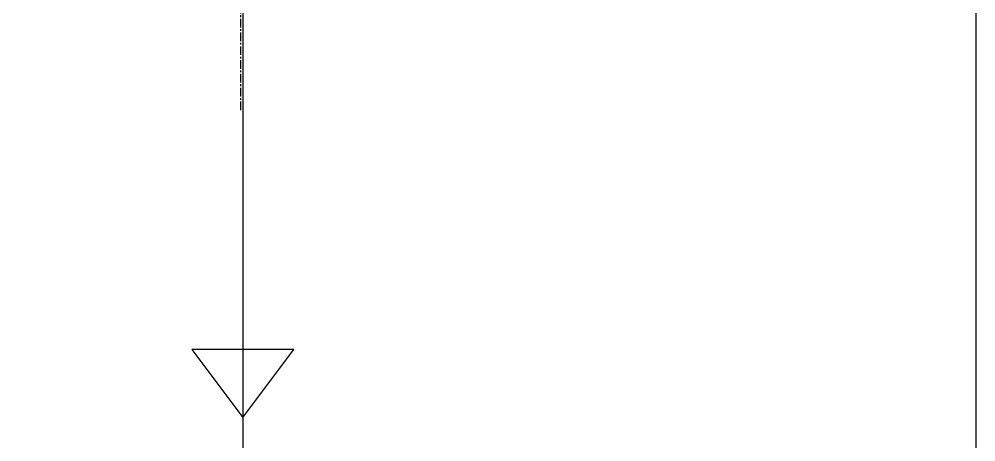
# Model space of a CAD drawing. Header units: millimetres. Extents: x -18594 to 273470, y -238787 to 48452.
# Drawn here: x 138258 to 139666, y -76037 to -75415 of the extents above; entities that cross this region are included whole.
import ezdxf

# ---------------------------------------------------------------- set-up
doc = ezdxf.new("R2010")
doc.units = ezdxf.units.MM
doc.linetypes.add('Xref AGV layout$0$CENTERX2', pattern=[20.32, 12.7, -2.54, 2.54, -2.54])
doc.layers.add('AM_BOR', color=4, linetype='Continuous', lineweight=25)
doc.layers.add('Xref AGV layout$0$Ndc8_F_Fast', color=5, linetype='Continuous', true_color=0x0000ff)

# ---------------------------------------------------------------- blocks, each defined once
blk = doc.blocks.new('Xref AGV layout$0$A$C343F789C')
at = {"color": 5, "linetype": 'Xref AGV layout$0$CENTERX2'}
blk.add_line((3879.2, 1145.9), (0, 1145.9), dxfattribs=at)
blk = doc.blocks.new('Xref AGV layout$0$Double AGV')
blk.add_lwpolyline([(31012.9, -233312), (37805.7, -233312), (37805.7, -235469.6), (31012.9, -235469.6)], close=True)
at = {"rotation": 180}
blk.add_blockref('Xref AGV layout$0$A$C343F789C', (37738.3, -233241.9), dxfattribs=at)
blk = doc.blocks.new('Xref AGV layout')
at = {"layer": 'Xref AGV layout$0$Ndc8_F_Fast'}
for points in [[(138587, -74821), (138587, -76395)], [(138587, -76001), (138662, -75901), (138512, -75901), (138587, -76001)]]:
    blk.add_lwpolyline(points, dxfattribs=at)
at = {"rotation": 89.99999999999999}
blk.add_blockref('Xref AGV layout$0$Double AGV', (-95803.8, -109407.9), dxfattribs=at)

msp = doc.modelspace()

# ---------------------------------------------------------------- block references
at = {"layer": 'AM_BOR'}
msp.add_blockref('Xref AGV layout', (0, 0), dxfattribs=at)

doc.saveas('drawing.dxf')
